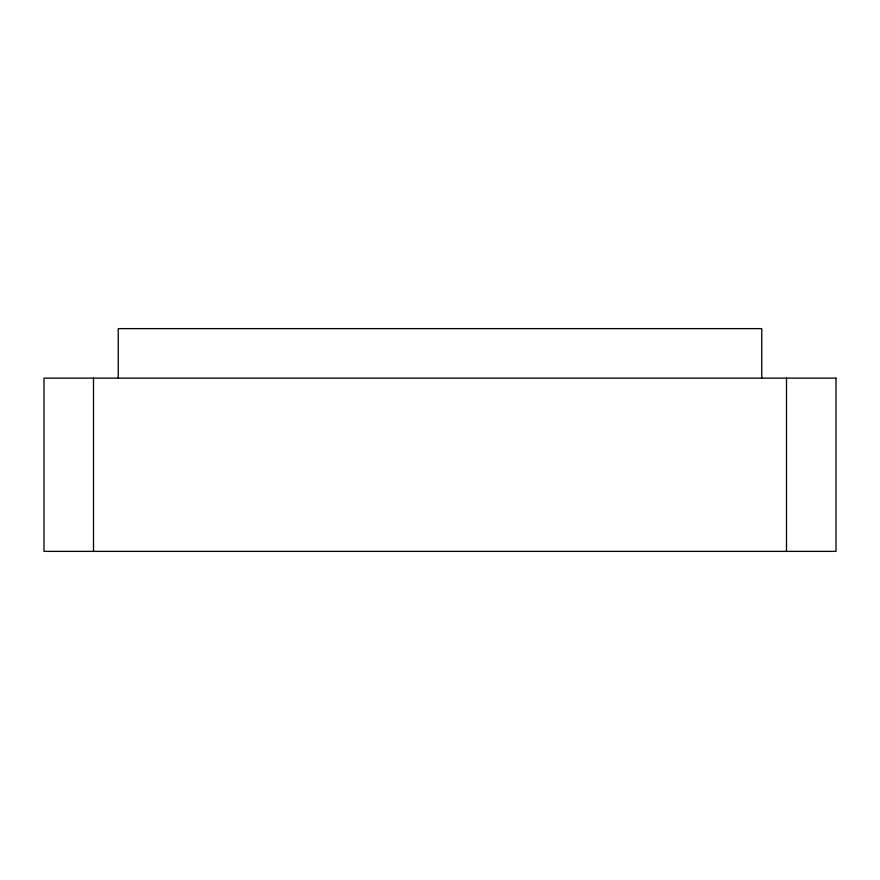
<?xml version="1.0" encoding="UTF-8"?>
<svg xmlns="http://www.w3.org/2000/svg" width="880" height="880" viewBox="0 0 880 880"><rect width="100%" height="100%" fill="white"/><g stroke="black" fill="none" stroke-linecap="round" stroke-linejoin="round"><path stroke-width="1.32" d="M786.5 378.125L786.5 551.375M761.75 378.125L761.75 328.625L118.25 328.625L118.25 378.125M93.5 378.125L93.5 551.375M836 378.125L44 378.125L44 551.375L836 551.375L836 378.125"/></g></svg>
